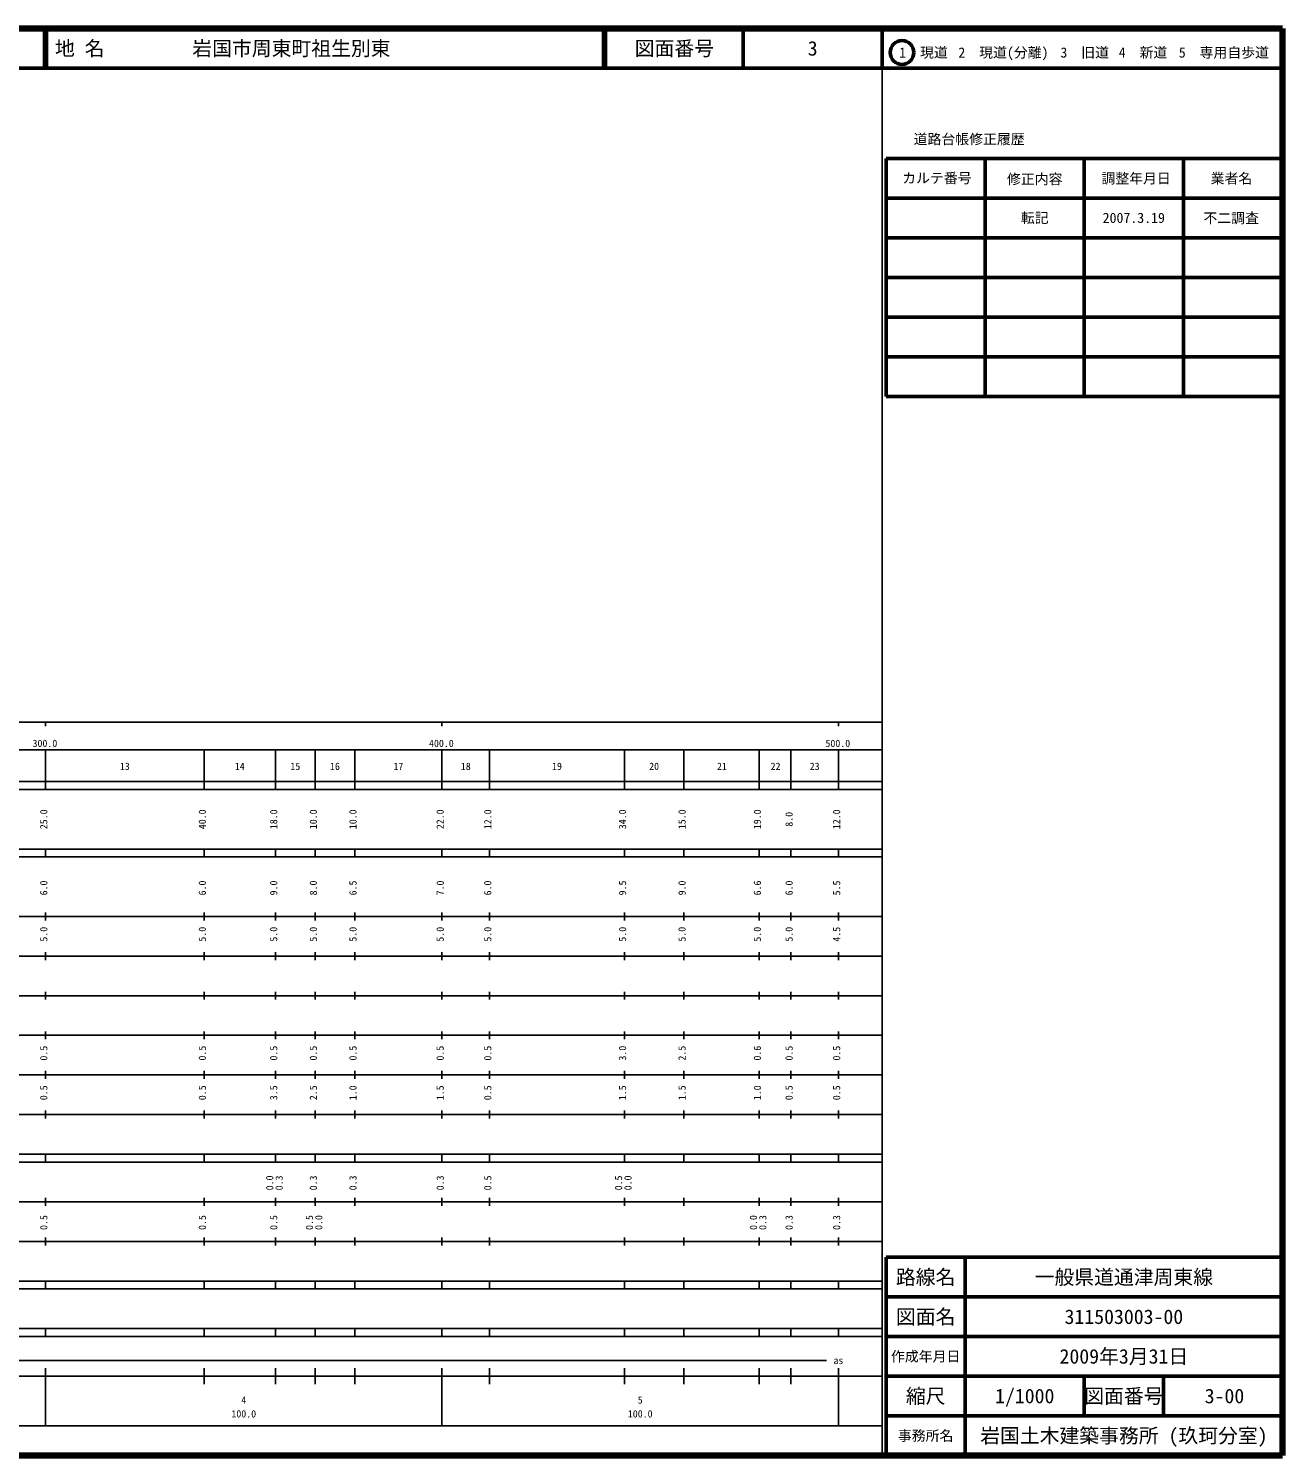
# Model space of a CAD drawing. Units: millimetres on the paper. Extents: x 40 to 680, y 20 to 380.
# Drawn here: x 363.7 to 680, y 20 to 380 of the extents above; entities that cross this region are included whole.
import ezdxf
from ezdxf.enums import TextEntityAlignment as Align

# ---------------------------------------------------------------- set-up
doc = ezdxf.new("R2010")
doc.units = ezdxf.units.MM
for name, color, linetype, lineweight in [('M-TTL', 2, 'Continuous', 140), ('M-TTL-BAND', 7, 'Continuous', 25), ('M-TTL-FRAM', 2, 'Continuous', 50), ('M-TTL-LINE', 7, 'Continuous', 50)]:
    doc.layers.add(name, color=color, linetype=linetype, lineweight=lineweight)
doc.layers.add('M-TTL-TXT', color=7, linetype='Continuous')
doc.styles.add('ＭＳ ゴシック', font='')
doc.styles.get('ＭＳ ゴシック').set_extended_font_data('MS Gothic')

msp = doc.modelspace()

# ---------------------------------------------------------------- linework, layer by layer
at = {"layer": 'M-TTL'}
for p, q in [((680, 380), (40, 380)), ((680, 20), (680, 380)), ((40, 20), (680, 20))]:
    msp.add_line(p, q, dxfattribs=at)
at = {"layer": 'M-TTL-BAND'}
for p, q in [((579, 20), (579, 370)), ((40, 205), (579, 205)), ((368, 205), (368, 204)), ((468, 205), (468, 204)), ((568, 205), (568, 204)), ((68, 198), (579, 198)), ((368, 188), (368, 198)), ((408, 188), (408, 198)), ((426, 188), (426, 198)), ((436, 188), (436, 198)), ((446, 188), (446, 198)), ((468, 188), (468, 198)), ((480, 188), (480, 198)), ((514, 188), (514, 198)), ((529, 188), (529, 198)), ((548, 188), (548, 198)), ((556, 188), (556, 198)), ((568, 188), (568, 198)), ((40, 190), (579, 190)), ((40, 188), (579, 188)), ((40, 173), (579, 173)), ((368, 171), (368, 173)), ((408, 171), (408, 173)), ((426, 171), (426, 173)), ((436, 171), (436, 173)), ((446, 171), (446, 173)), ((468, 171), (468, 173)), ((480, 171), (480, 173)), ((514, 171), (514, 173)), ((529, 171), (529, 173)), ((548, 171), (548, 173)), ((556, 171), (556, 173)), ((568, 171), (568, 173)), ((40, 171), (579, 171)), ((40, 156), (579, 156)), ((368, 155), (368, 157)), ((408, 155), (408, 157)), ((426, 155), (426, 157)), ((436, 155), (436, 157)), ((446, 155), (446, 157)), ((468, 155), (468, 157)), ((480, 155), (480, 157)), ((514, 155), (514, 157)), ((529, 155), (529, 157)), ((548, 155), (548, 157)), ((556, 155), (556, 157)), ((568, 155), (568, 157)), ((46, 146), (579, 146)), ((368, 145), (368, 147)), ((408, 145), (408, 147)), ((426, 145), (426, 147)), ((436, 145), (436, 147)), ((446, 145), (446, 147)), ((468, 145), (468, 147)), ((480, 145), (480, 147)), ((514, 145), (514, 147)), ((529, 145), (529, 147)), ((548, 145), (548, 147)), ((556, 145), (556, 147)), ((568, 145), (568, 147)), ((368, 135), (368, 137)), ((408, 135), (408, 137)), ((426, 135), (426, 137)), ((436, 135), (436, 137)), ((446, 135), (446, 137)), ((468, 135), (468, 137)), ((480, 135), (480, 137)), ((514, 135), (514, 137)), ((529, 135), (529, 137)), ((548, 135), (548, 137)), ((556, 135), (556, 137)), ((568, 135), (568, 137)), ((52, 136), (579, 136)), ((46, 126), (579, 126)), ((368, 125), (368, 127)), ((408, 125), (408, 127)), ((426, 125), (426, 127)), ((436, 125), (436, 127)), ((446, 125), (446, 127)), ((468, 125), (468, 127)), ((480, 125), (480, 127)), ((514, 125), (514, 127)), ((529, 125), (529, 127)), ((548, 125), (548, 127)), ((556, 125), (556, 127)), ((568, 125), (568, 127)), ((52, 116), (579, 116)), ((368, 115), (368, 117)), ((408, 115), (408, 117)), ((426, 115), (426, 117)), ((436, 115), (436, 117)), ((446, 115), (446, 117)), ((468, 115), (468, 117)), ((480, 115), (480, 117)), ((514, 115), (514, 117)), ((529, 115), (529, 117)), ((548, 115), (548, 117)), ((556, 115), (556, 117)), ((568, 115), (568, 117)), ((46, 106), (579, 106)), ((368, 105), (368, 107)), ((408, 105), (408, 107)), ((426, 105), (426, 107)), ((436, 105), (436, 107)), ((446, 105), (446, 107)), ((468, 105), (468, 107)), ((480, 105), (480, 107)), ((514, 105), (514, 107)), ((529, 105), (529, 107)), ((548, 105), (548, 107)), ((556, 105), (556, 107)), ((568, 105), (568, 107)), ((40, 96), (579, 96)), ((40, 94), (579, 94)), ((368, 94), (368, 96)), ((408, 94), (408, 96)), ((426, 94), (426, 96)), ((436, 94), (436, 96)), ((446, 94), (446, 96)), ((468, 94), (468, 96)), ((480, 94), (480, 96)), ((514, 94), (514, 96)), ((529, 94), (529, 96)), ((548, 94), (548, 96)), ((556, 94), (556, 96)), ((568, 94), (568, 96)), ((49, 84), (579, 84)), ((368, 83), (368, 85)), ((408, 83), (408, 85)), ((426, 83), (426, 85)), ((436, 83), (436, 85)), ((446, 83), (446, 85)), ((468, 83), (468, 85)), ((480, 83), (480, 85)), ((514, 83), (514, 85)), ((529, 83), (529, 85)), ((548, 83), (548, 85)), ((556, 83), (556, 85)), ((568, 83), (568, 85)), ((40, 74), (579, 74)), ((368, 73), (368, 75)), ((408, 73), (408, 75)), ((426, 73), (426, 75)), ((436, 73), (436, 75)), ((446, 73), (446, 75)), ((468, 73), (468, 75)), ((480, 73), (480, 75)), ((514, 73), (514, 75)), ((529, 73), (529, 75)), ((548, 73), (548, 75)), ((556, 73), (556, 75)), ((568, 73), (568, 75)), ((40, 64), (579, 64)), ((40, 62), (579, 62)), ((368, 62), (368, 64)), ((408, 62), (408, 64)), ((426, 62), (426, 64)), ((436, 62), (436, 64)), ((446, 62), (446, 64)), ((468, 62), (468, 64)), ((480, 62), (480, 64)), ((514, 62), (514, 64)), ((529, 62), (529, 64)), ((548, 62), (548, 64)), ((556, 62), (556, 64)), ((568, 62), (568, 64)), ((40, 52), (579, 52)), ((368, 50), (368, 52)), ((408, 50), (408, 52)), ((426, 50), (426, 52)), ((436, 50), (436, 52)), ((446, 50), (446, 52)), ((468, 50), (468, 52)), ((480, 50), (480, 52)), ((514, 50), (514, 52)), ((529, 50), (529, 52)), ((548, 50), (548, 52)), ((556, 50), (556, 52)), ((568, 50), (568, 52)), ((40, 50), (579, 50)), ((71, 44), (565, 44)), ((40, 40), (579, 40)), ((368, 27.5), (368, 42)), ((408, 38), (408, 42)), ((426, 38), (426, 42)), ((436, 38), (436, 42)), ((446, 38), (446, 42)), ((468, 27.5), (468, 42)), ((480, 38), (480, 42)), ((514, 38), (514, 42)), ((529, 38), (529, 42)), ((548, 38), (548, 42)), ((556, 38), (556, 42)), ((568, 27.5), (568, 42)), ((68, 27.5), (579, 27.5))]:
    msp.add_line(p, q, dxfattribs=at)
at = {"layer": 'M-TTL-FRAM'}
for p, q in [((580, 347.197), (580, 287.197)), ((580, 347.197), (680, 347.197)), ((580, 287.197), (680, 287.197)), ((680, 70), (580, 70)), ((580, 70), (580, 20))]:
    msp.add_line(p, q, dxfattribs=at)
at = {"layer": 'M-TTL-LINE'}
for p, q in [((367.75, 380), (367.75, 370)), ((368.25, 380), (368.25, 370)), ((508.747, 380), (508.747, 370)), ((509.247, 380), (509.247, 370)), ((543.997, 380), (543.997, 370)), ((579, 380), (579, 370)), ((40, 370), (680, 370)), ((605, 347.197), (605, 287.197)), ((630, 347.197), (630, 287.197)), ((655, 347.197), (655, 287.197)), ((580, 337.197), (680, 337.197)), ((580, 327.197), (680, 327.197)), ((580, 317.197), (680, 317.197)), ((580, 307.197), (680, 307.197)), ((580, 297.197), (680, 297.197)), ((600, 70), (600, 20)), ((680, 60), (580, 60)), ((680, 50), (580, 50)), ((680, 40), (580, 40)), ((630, 40), (630, 30)), ((650, 40), (650, 30)), ((680, 30), (580, 30))]:
    msp.add_line(p, q, dxfattribs=at)
msp.add_circle((584.031, 373.958), 3, dxfattribs=at)

# ---------------------------------------------------------------- texts
at = {"layer": 'M-TTL-BAND', "style": 'ＭＳ ゴシック'}
for s, p in [('300.0', (367.844, 198.195)), ('400.0', (467.844, 198.195)), ('500.0', (567.844, 198.195)), ('13', (388, 192.405)), ('14', (417, 192.405)), ('15', (431, 192.405)), ('16', (441, 192.405)), ('17', (457, 192.405)), ('18', (474, 192.405)), ('19', (497, 192.405)), ('20', (521.5, 192.405)), ('21', (538.62, 192.405)), ('22', (552.143, 192.405)), ('23', (562, 192.405)), ('as', (568, 42.5)), ('4', (418, 32.523)), ('5', (518, 32.523)), ('100.0', (418, 29.033)), ('100.0', (518, 29.033))]:
    msp.add_text(s, height=1.833, dxfattribs=at).set_placement(p, align=Align.BOTTOM_CENTER)
for s, p in [('25.0', (369, 180.5)), ('40.0', (409, 180.5)), ('18.0', (427, 180.5)), ('10.0', (437, 180.5)), ('10.0', (447, 180.5)), ('22.0', (469, 180.5)), ('12.0', (481, 180.5)), ('34.0', (515, 180.5)), ('15.0', (530, 180.5)), ('19.0', (549, 180.5)), ('8.0', (557, 180.5)), ('12.0', (569, 180.5)), ('6.0', (369, 163.174)), ('6.0', (409, 163.174)), ('9.0', (427, 163.174)), ('8.0', (437, 163.174)), ('6.5', (447, 163.174)), ('7.0', (469, 163.174)), ('6.0', (481, 163.174)), ('9.5', (515, 163.174)), ('9.0', (530, 163.174)), ('6.6', (549, 163.174)), ('6.0', (557, 163.174)), ('5.5', (569, 163.174)), ('5.0', (369, 151.5)), ('5.0', (409, 151.5)), ('5.0', (427, 151.5)), ('5.0', (437, 151.5)), ('5.0', (447, 151.5)), ('5.0', (469, 151.5)), ('5.0', (481, 151.5)), ('5.0', (515, 151.5)), ('5.0', (530, 151.5)), ('5.0', (549, 151.5)), ('5.0', (557, 151.5)), ('4.5', (569, 151.5)), ('0.5', (369, 121.5)), ('0.5', (409, 121.5)), ('0.5', (427, 121.5)), ('0.5', (437, 121.5)), ('0.5', (447, 121.5)), ('0.5', (469, 121.5)), ('0.5', (481, 121.5)), ('3.0', (515, 121.5)), ('2.5', (530, 121.5)), ('0.6', (549, 121.5)), ('0.5', (557, 121.5)), ('0.5', (569, 121.5)), ('0.5', (369, 111.5)), ('0.5', (409, 111.5)), ('3.5', (427, 111.5)), ('2.5', (437, 111.5)), ('1.0', (447, 111.5)), ('1.5', (469, 111.5)), ('0.5', (481, 111.5)), ('1.5', (515, 111.5)), ('1.5', (530, 111.5)), ('1.0', (549, 111.5)), ('0.5', (557, 111.5)), ('0.5', (569, 111.5)), ('0.0', (426, 88.764)), ('0.3', (428.37, 88.764)), ('0.3', (437, 88.764)), ('0.3', (447, 88.764)), ('0.3', (469, 88.764)), ('0.5', (481, 88.764)), ('0.5', (514, 88.764)), ('0.0', (516.37, 88.764)), ('0.5', (369, 78.764)), ('0.5', (409, 78.764)), ('0.5', (427, 78.764)), ('0.5', (436, 78.764)), ('0.0', (438.37, 78.764)), ('0.0', (548, 78.764)), ('0.3', (550.37, 78.764)), ('0.3', (557, 78.764)), ('0.3', (569, 78.764))]:
    msp.add_text(s, height=1.833, rotation=90, dxfattribs=at).set_placement(p, align=Align.BOTTOM_CENTER)
at = {"layer": 'M-TTL-TXT', "style": 'ＭＳ ゴシック'}
for s, p in [('地 名', (370.38, 375)), ('岩国市周東町祖生別東', (405.024, 375))]:
    msp.add_text(s, height=3.666, dxfattribs=at).set_placement(p, align=Align.MIDDLE_LEFT)
for s, height, p in [('図面番号', 3.666, (526.622, 375)), ('3', 3.666, (561.497, 375)), ('1\u3000現道', 2.566, (589.448, 373.958)), ('2\u3000現道(分離)', 2.566, (609.619, 373.958)), ('3\u3000旧道', 2.566, (630.121, 373.958)), ('4\u3000新道', 2.566, (644.824, 373.958)), ('5\u3000専用自歩道', 2.566, (665.228, 373.958)), ('道路台帳修正履歴', 2.566, (600.968, 352.113)), ('カルテ番号', 2.566, (592.839, 342.277)), ('修正内容', 2.566, (617.509, 342.023)), ('調整年月日', 2.566, (643.089, 342.197)), ('業者名', 2.566, (667.134, 342.197)), ('転記', 2.566, (617.5, 332.245)), ('2007.3.19', 2.566, (642.5, 332.245)), ('不二調査', 2.566, (667.077, 332.189)), ('路線名', 3.666, (590, 65)), ('路線名', 3.666, (590, 65)), ('一般県道通津周東線', 3.666, (640, 65)), ('図面名', 3.666, (590, 55)), ('図面名', 3.666, (590, 55)), ('311503003-00', 3.666, (640, 55)), ('2009年3月31日', 3.666, (640, 45)), ('作成年月日', 2.566, (590, 45)), ('作成年月日', 2.566, (590, 45)), ('縮尺', 3.666, (590, 35)), ('縮尺', 3.666, (590, 35)), ('1/1000', 3.666, (615, 35)), ('図面番号', 3.666, (640, 35)), ('図面番号', 3.666, (640, 35)), (' 3-00', 3.666, (664.125, 35)), ('事務所名', 2.566, (590, 25)), ('事務所名', 2.566, (590, 25)), ('岩国土木建築事務所 (玖珂分室)', 3.666, (640, 25))]:
    msp.add_text(s, height=height, dxfattribs=at).set_placement(p, align=Align.MIDDLE_CENTER)

doc.saveas('drawing.dxf')
